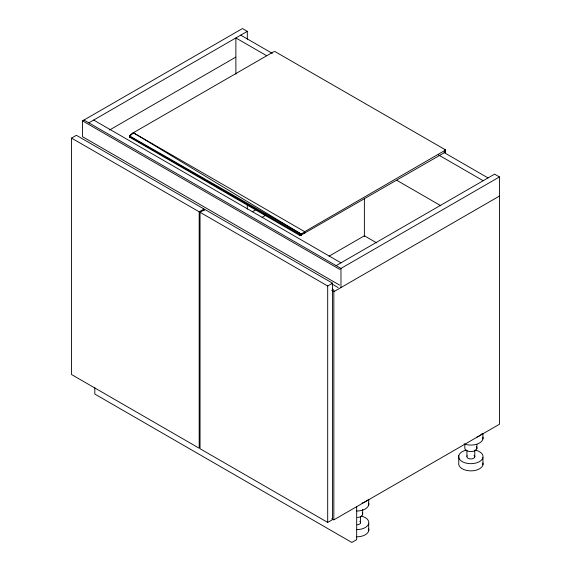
<?xml version="1.0" encoding="UTF-8"?>
<svg xmlns="http://www.w3.org/2000/svg" width="571" height="571" viewBox="0 0 571 571"><rect width="100%" height="100%" fill="white"/><g stroke="black" fill="none" stroke-linecap="round" stroke-linejoin="round"><path stroke-width="0.86" d="M301.559 235.131L301.559 234.253L129.76 136.019L129.76 136.969L129.988 135.548L133.343 132.757L273.58 51.797L274.894 51.526L445.301 149.752L445.38 151.807L444.916 152.364L300.596 235.395L299.275 235.131L130.224 137.525L129.76 136.019L133.343 132.757L304.686 231.683L445.38 150.159M129.838 137.168L129.838 136.483L130.224 137.525L129.76 136.019L130.231 136.862L300.246 234.688L300.596 235.395L300.596 234.652L304.686 231.683L304.686 233.332M129.76 136.969L129.767 136.262M130.231 136.862L129.995 137.361L129.995 136.69M299.568 235.266L299.575 234.595L300.596 234.652L300.946 235.352L301.267 234.438L301.274 235.266L300.946 234.567L299.896 235.352L299.575 234.595L299.275 235.131L299.283 234.467L299.568 235.266L299.896 234.667L299.896 235.352L300.596 234.652M129.76 136.769L129.988 135.548L133.343 132.757L301.559 234.253L300.596 235.395M339.545 285.086L82.538 136.705L82.538 120.874L242.454 28.55L247.307 31.355L247.307 39.178M88.819 122.858L247.307 31.355M71.539 138.103L199.186 211.805L199.186 448.228L71.539 374.533L71.539 138.103L76.393 135.306L204.04 209L204.04 210.785M109.589 129.988L235.766 57.143M199.186 211.805L204.04 209M200.043 212.298L204.896 209.493L332.543 283.187L332.543 519.617L327.69 522.415L200.043 448.72L200.043 212.298L327.69 285.992L332.543 283.187M252.346 211.777L255.423 210M262.053 217.387L265.9 215.16M329.024 256.208L364.384 235.794L376.732 242.918M336.119 265.629L494.607 174.126L499.461 176.931L499.461 424.239L333.835 519.86L331.751 518.661M499.461 176.931L339.545 269.255L82.538 120.874M499.461 196.06L333.835 291.681L331.751 290.482M240.741 35.145L272.324 53.381M444.124 152.571L488.034 177.924M266.7 55.737L235.88 37.95L235.88 74.159M438.499 154.927L483.18 180.721M396.895 180.372L440.812 205.724M93.673 120.053L340.973 262.831M83.966 120.053L340.973 268.434L340.973 287.556M331.944 283.994L338.118 287.556M332.286 289.14L333.835 290.032L333.835 519.86M445.144 151.215L445.38 151.608M129.838 136.483L129.995 137.361M130.217 135.334L130.224 136.212M129.988 135.548L129.995 136.376M300.946 234.567L300.946 235.352M482.938 433.396L482.938 438.992M482.938 457.578L482.938 464.773M476.899 444.366L476.899 448.542M474.779 450.091L474.779 456.95M466.928 450.341L466.928 456.336M464.808 444.267L464.808 447.607A6.095 3.519 0 0 0 471.632 451.561A6.095 3.519 0 0 0 476.485 446.736M458.77 455.701L458.77 462.895A12.184 7.038 0 0 0 466.229 470.318L469.298 470.811A12.148 7.016 0 0 0 482.938 462.938M445.301 149.752L445.301 152.007M445.144 149.566L445.144 152.2M444.916 150.715L444.916 152.364M368.716 499.347L368.716 504.942M368.716 523.528L368.716 530.723M364.384 198.301L364.384 236.515M362.671 509.482L362.671 514.492M360.558 516.898L360.558 522.893M356.675 506.67L356.675 539.645L351.822 542.45L94.815 394.069L94.815 387.83M327.69 285.992L327.69 522.415M247.307 204.682L247.307 209.136M473.994 455.251A3.961 2.284 0 0 1 473.773 458.192A3.961 2.284 0 0 1 468.72 458.57A3.961 2.284 0 0 1 467.199 455.765M475.493 450.134A12.184 7.038 0 0 1 480.539 460.911A12.184 7.038 0 0 1 461.204 460.94A12.184 7.038 0 0 1 466.164 450.148M482.938 437.158A12.184 7.038 0 0 1 477.277 444.031A12.184 7.038 0 0 1 464.095 443.91M482.102 433.567A12.184 7.038 0 0 1 476.963 436.951M359.773 521.202A3.961 2.284 0 0 1 357.153 524.856M361.272 516.084A12.184 7.038 0 0 1 368.588 523.942A12.184 7.038 0 0 1 356.661 529.624M362.264 512.679A6.095 3.519 0 0 1 357.439 517.504M368.716 503.101A12.184 7.038 0 0 1 356.661 511.038M368.709 528.882A12.148 7.016 0 0 1 356.661 536.84M367.431 500.068A12.184 7.038 0 0 1 362.035 503.115"/></g></svg>
